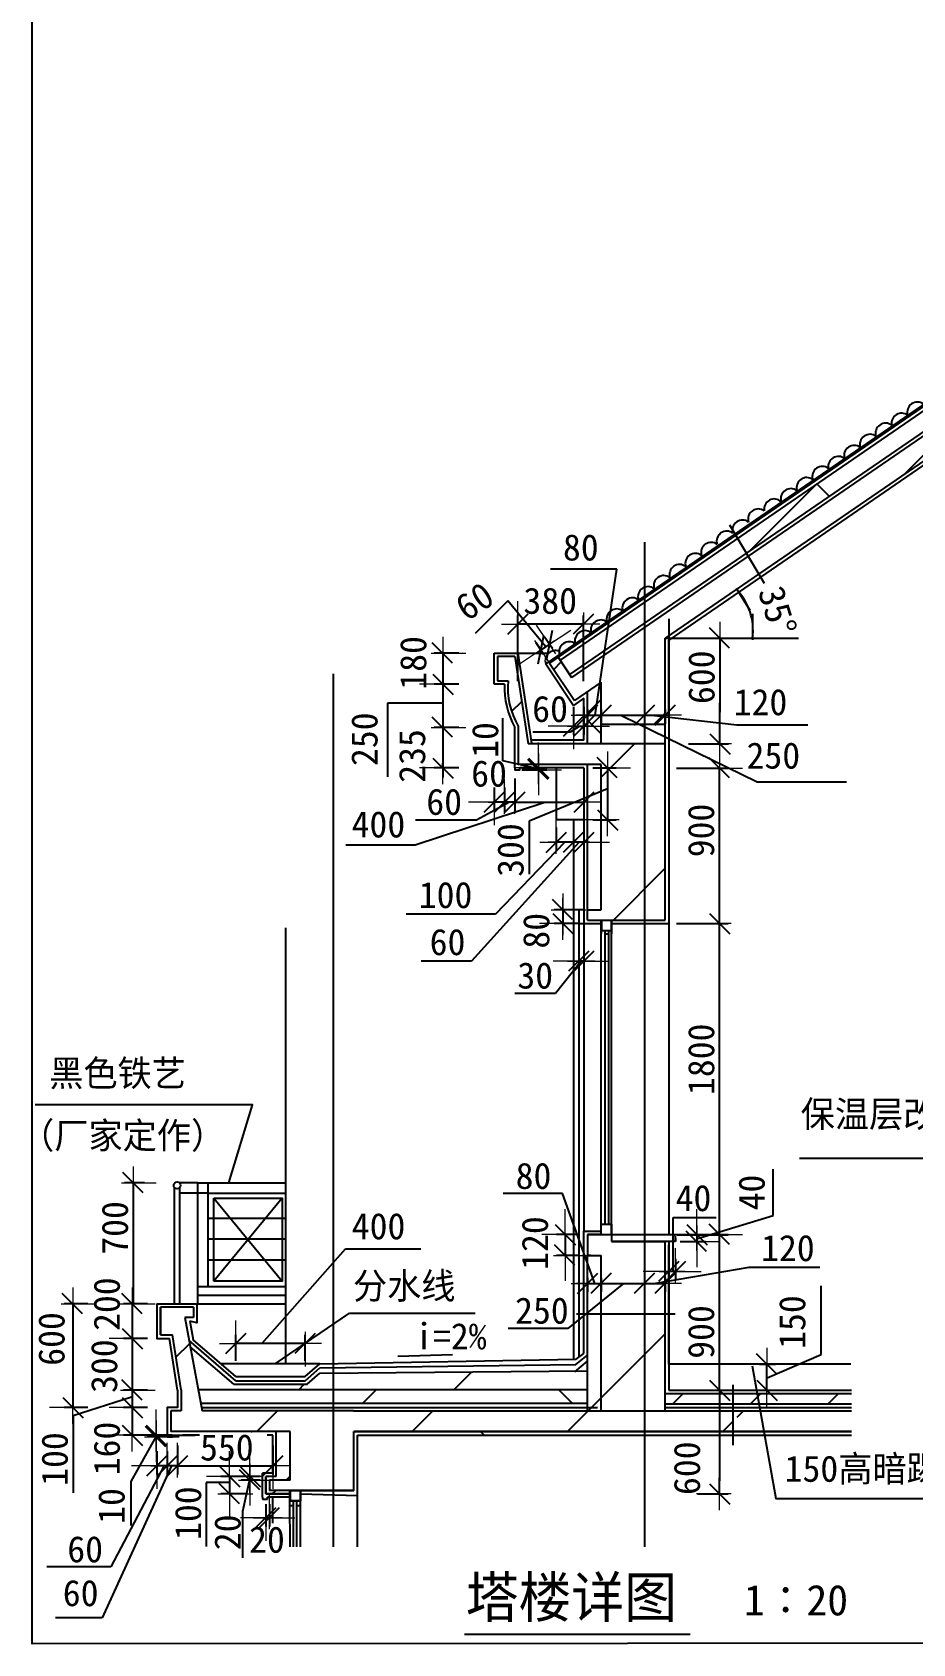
# Model space of a CAD drawing. Header units: metres. Extents: x -1843 to 8486, y -16140 to 2581.
# Drawn here: x -1843 to 3249, y -16140 to -6815 of the extents above; entities that cross this region are included whole.
import ezdxf

# ---------------------------------------------------------------- set-up
doc = ezdxf.new("R2010")
doc.units = ezdxf.units.M
for name, color, linetype in [('A-AXI', 3, 'Continuous'), ('BALCONY', 7, 'Continuous'), ('PUB_DIM', 3, 'Continuous'), ('PUB_TEXT', 7, 'Continuous'), ('S_DOTE', 7, 'Continuous'), ('WALL', 7, 'Continuous'), ('WQ', 7, 'Continuous')]:
    doc.layers.add(name, color=color, linetype=linetype)
pattern_1 = [(45, (0, 0), (-449.013, 449.013), [])]
pattern_2 = [(45, (0, 0), (-224.5064, 224.5064), [])]

# ---------------------------------------------------------------- blocks, each defined once
blk = doc.blocks.new('_DIMX')
at = {"lineweight": 15}
for p, q in [((471.73, 0), (-737.67, 0)), ((0, 334.82), (0, -668.19))]:
    blk.add_line(p, q, dxfattribs=at)
blk.add_lwpolyline([(-287.87, -285.12), (299.43, 300.79)])

msp = doc.modelspace()

# ---------------------------------------------------------------- hatches: boundary and pattern name
h = msp.add_hatch()
h.set_pattern_fill('ANSI38', scale=300)
h.paths.add_polyline_path([(3817.84, -8656.47), (2260.44, -9726.43), (2311.58, -9812.63), (3817.84, -8777.79), (4780.94, -9439.47), (4780.94, -9318.14)])
h.paths.add_polyline_path([(2286.59, -9829.79), (2235.21, -9743.76), (1697.84, -10112.95), (1697.84, -10234.28)])
h.paths.add_polyline_path([(1697.84, -10234.28), (1697.84, -10112.95), (1209.55, -10448.42), (1265.03, -10531.63)])
h = msp.add_hatch()
h.set_pattern_fill('AN33C', scale=200)
h.set_pattern_definition(pattern_1)
h.paths.add_polyline_path([(3817.84, -8802.06), (2321.8, -9829.87), (2383.17, -9933.3), (3817.84, -8947.65), (4780.94, -9609.32), (4780.94, -9463.73)])
h.paths.add_polyline_path([(2358.52, -9950.24), (2296.86, -9847), (1697.84, -10258.55), (1697.84, -10821.18), (1817.9, -10821.18), (1817.9, -10321.65)])
h.paths.add_polyline_path([(1697.84, -10258.55), (1276.12, -10548.27), (1198.46, -10431.78), (1149, -10465.76), (1293.23, -10682.11), (1447.9, -10575.85), (1447.9, -10821.18), (1697.84, -10821.18)])
h = msp.add_hatch()
h.set_pattern_fill('ANSI31', scale=1000)
h.paths.add_polyline_path([(3817.84, -8802.06), (2321.8, -9829.87), (2383.17, -9933.3), (3817.84, -8947.65), (4780.94, -9609.32), (4780.94, -9463.73)])
h.paths.add_polyline_path([(1697.84, -10258.55), (1276.12, -10548.27), (1198.46, -10431.78), (1149, -10465.76), (1293.23, -10682.11), (1447.9, -10575.85), (1447.9, -10821.18), (1697.84, -10821.18)])
h.paths.add_polyline_path([(1817.9, -10321.65), (2358.52, -9950.24), (2296.86, -9847), (1697.84, -10258.55), (1697.84, -10821.18), (1817.9, -10821.18)])
h = msp.add_hatch()
h.set_pattern_fill('AN33C', scale=200)
h.set_pattern_definition(pattern_1)
h.paths.add_polyline_path([(1697.84, -10932.18), (1024.94, -10932.18), (948.39, -10427.57), (847.9, -10427.57), (847.9, -10567.57), (909.55, -10567.57, 0.16), (967.9, -10829.93), (967.9, -11052.18), (1447.9, -11052.18), (1447.9, -11892.18), (1367.9, -11892.18), (1367.9, -11952.18), (1697.84, -11952.18)])
h.paths.add_polyline_path([(1817.9, -10932.18), (1697.84, -10932.18), (1697.84, -11952.18), (1817.9, -11952.18)])
h = msp.add_hatch()
h.set_pattern_fill('ANSI31', scale=1000)
h.paths.add_polyline_path([(1697.84, -11952.18), (1817.9, -11952.18), (1817.9, -10932.18), (1697.84, -10932.18)])
h.paths.add_polyline_path([(1697.84, -10932.18), (1024.94, -10932.18), (948.39, -10427.57), (847.9, -10427.57), (847.9, -10567.57), (909.55, -10567.57, 0.16), (967.9, -10829.93), (967.9, -11052.18), (1447.9, -11052.18), (1447.9, -11892.18), (1367.9, -11892.18), (1367.9, -11952.18), (1697.84, -11952.18)])
h = msp.add_hatch()
h.set_pattern_fill('ANSI38', scale=300)
h.paths.add_polyline_path([(1367.9, -10932.18), (1447.9, -10932.18), (1447.9, -10575.85), (1367.9, -10630.81)])
h = msp.add_hatch()
h.set_pattern_fill('ANSI31', scale=600)
h.paths.add_polyline_path([(1447.9, -10821.18), (1447.9, -10932.18), (1697.84, -10932.18), (1697.84, -10821.18)])
h.paths.add_polyline_path([(1697.84, -10821.18), (1697.84, -10932.18), (1817.9, -10932.18), (1817.9, -10821.18)])
h = msp.add_hatch()
h.set_pattern_fill('ANSI38', scale=300)
h.paths.add_polyline_path([(1367.9, -11892.18), (1447.9, -11892.18), (1447.9, -11052.18), (1367.9, -11052.18)])
h = msp.add_hatch()
h.set_pattern_fill('ANSI31', scale=600)
h.paths.add_polyline_path([(1697.84, -13812.18), (1507.9, -13812.18), (1507.9, -13772.18), (1367.9, -13772.18), (1367.9, -13892.18), (1387.9, -13892.18), (1447.9, -13892.18), (1447.9, -14199.73), (1652.24, -14199.73), (1697.84, -14168.4)])
h.paths.add_polyline_path([(1817.9, -13812.18), (1697.84, -13812.18), (1697.84, -14168.4), (1817.9, -14085.92)])
h.paths.add_polyline_path([(1817.9, -14199.73), (1697.84, -14199.73), (1697.84, -14233.07), (1817.9, -14233.07)])
h.paths.add_polyline_path([(1652.24, -14199.73), (1447.9, -14199.73), (1447.9, -14233.07), (1603.71, -14233.07)])
h.paths.add_polyline_path([(1817.9, -14085.92), (1697.84, -14168.4), (1697.84, -14199.73), (1817.9, -14199.73)])
h.paths.add_polyline_path([(1817.9, -14233.07), (1697.84, -14233.07), (1697.84, -14792.18), (1814.08, -14792.18), (1817.9, -14792.18)])
h.paths.add_polyline_path([(1697.84, -14233.07), (1603.71, -14233.07), (1447.9, -14340.12), (1447.9, -14792.18), (1697.84, -14792.18)])
h.paths.add_polyline_path([(1603.71, -14233.07), (1447.9, -14233.07), (1447.9, -14340.12)])
h = msp.add_hatch()
h.set_pattern_fill('AN33C', scale=100)
h.set_pattern_definition(pattern_2)
h.paths.add_polyline_path([(1697.84, -13772.18), (1507.9, -13772.18), (1507.9, -13812.18), (1697.84, -13812.18)])
h.paths.add_polyline_path([(1763.14, -13783.11, -0.03), (1763.89, -13772.18), (1697.84, -13772.18), (1697.84, -13812.18), (1768.61, -13812.18, -0.09)])
h.paths.add_polyline_path([(1877.9, -13792.18, 0.2), (1872.04, -13778.04, 0.2), (1857.89, -13772.18), (1857.9, -13772.18), (1763.89, -13772.18, 0.03), (1763.14, -13783.11, 0.09), (1768.61, -13812.18), (1877.9, -13812.18)])
h = msp.add_hatch()
h.set_pattern_fill('ANSI38', scale=300)
h.paths.add_polyline_path([(1447.9, -14340.12), (1387.9, -14381.34), (1367.9, -14397.83), (1367.9, -14792.18), (1447.9, -14792.18)])
h.paths.add_polyline_path([(1367.9, -14199.73), (1447.9, -14199.73), (1447.9, -13892.18), (1387.9, -13892.18), (1379.66, -13892.18), (1367.9, -13892.18)])
h.paths.add_polyline_path([(1447.9, -14233.07), (1447.9, -14199.73), (1367.9, -14199.73), (1367.9, -14233.07)])
h.paths.add_polyline_path([(1367.9, -14397.83), (1387.9, -14381.34), (1447.9, -14340.12), (1447.9, -14233.07), (1367.9, -14233.07)])
h = msp.add_hatch()
h.set_pattern_fill('AN33C', scale=200)
h.set_pattern_definition(pattern_1)
h.paths.add_polyline_path([(2894.34, -14792.18), (2233.78, -14792.18), (2233.78, -14912.18), (2894.34, -14912.18)])
h.paths.add_polyline_path([(1697.84, -14792.18), (17.84, -14792.18), (17.84, -14792.18), (14.08, -14792.18), (-102.16, -14792.18), (-102.16, -15252.18), (17.84, -15252.18), (17.84, -14912.18), (1697.84, -14912.18)])
h.paths.add_polyline_path([(2209.04, -14792.18), (1697.84, -14792.18), (1697.84, -14912.18), (2209.04, -14912.18)])
h.paths.add_polyline_path([(-102.16, -14792.18), (-860.9, -14792.18), (-959.89, -14252.66), (-910.9, -14252.66), (-910.9, -14192.66), (-1102.16, -14192.66), (-1102.16, -14352.66), (-1031.9, -14352.66), (-982.15, -14670.63), (-982.15, -14792.18), (-1042.16, -14792.18), (-1042.16, -14912.18), (-572.16, -14912.18), (-432.22, -14912.18), (-352.16, -14912.18), (-352.16, -15192.18), (-471.72, -15192.18), (-471.72, -15252.18), (-102.16, -15252.18)])
h = msp.add_hatch()
h.set_pattern_fill('ANSI31', scale=1000)
h.paths.add_polyline_path([(1697.84, -14792.18), (17.84, -14792.18), (17.84, -14792.18), (14.08, -14792.18), (-102.16, -14792.18), (-102.16, -15252.18), (17.84, -15252.18), (17.84, -14912.18), (1697.84, -14912.18)])
h.paths.add_polyline_path([(-102.16, -14792.18), (-860.9, -14792.18), (-959.89, -14252.66), (-910.9, -14252.66), (-910.9, -14192.66), (-1102.16, -14192.66), (-1102.16, -14352.66), (-1031.9, -14352.66), (-982.15, -14670.63), (-982.15, -14792.18), (-1042.16, -14792.18), (-1042.16, -14912.18), (-572.16, -14912.18), (-432.22, -14912.18), (-352.16, -14912.18), (-352.16, -15192.18), (-471.72, -15192.18), (-471.72, -15252.18), (-102.16, -15252.18)])
h = msp.add_hatch()
h.set_pattern_fill('AN32C', scale=200)
h.set_pattern_definition(pattern_1)
h.paths.add_polyline_path([(1367.9, -14670.3), (1367.9, -14561.29), (-102.16, -14573.83), (-102.16, -14670.5)])
h.paths.add_polyline_path([(-102.16, -14670.5), (-102.16, -14573.83), (-179.16, -14574.48), (-253.25, -14637.95), (-676.81, -14637.95), (-928.8, -14422.1), (-883.2, -14670.61)])
h = msp.add_hatch()
h.set_pattern_fill('ANSI38', scale=300)
h.paths.add_polyline_path([(1367.9, -14750.28), (1367.9, -14670.3), (-102.16, -14670.5), (-102.16, -14750.28)])
h.paths.add_polyline_path([(-102.16, -14750.28), (-102.16, -14670.5), (-883.2, -14670.61), (-868.59, -14750.28)])
h = msp.add_hatch()
h.set_pattern_fill('AN33C', scale=100)
h.set_pattern_definition(pattern_2)
h.paths.add_polyline_path([(2553.68, -14692.18), (1817.84, -14692.18), (1817.84, -14752.18), (2553.68, -14752.18)])
h.paths.add_polyline_path([(2578.42, -14692.18), (2553.68, -14692.18), (2553.68, -14752.18), (2578.42, -14752.18)])
h.paths.add_polyline_path([(2911.94, -14692.18), (2578.42, -14692.18), (2578.42, -14752.18), (2911.94, -14752.18)])
h = msp.add_hatch()
h.set_pattern_fill('ANSI31', scale=1000)
h.paths.add_polyline_path([(2209.04, -14792.18), (1697.84, -14792.18), (1697.84, -14912.18), (2209.04, -14912.18)])
h.paths.add_polyline_path([(2894.34, -14792.18), (2233.78, -14792.18), (2233.78, -14912.18), (2894.34, -14912.18)])
h = msp.add_hatch()
h.set_pattern_fill('ANSI38', scale=300)
h.paths.add_polyline_path([(-352.16, -14912.18), (-432.16, -14912.18), (-432.16, -15172.18), (-491.72, -15172.18), (-491.72, -15272.18), (-352.27, -15272.18), (-352.27, -15252.18), (-471.72, -15252.18), (-471.72, -15192.18), (-352.16, -15192.18)])

# ---------------------------------------------------------------- linework, layer by layer
for p, q in [((3817.84, -8620.07), (1126.62, -10469)), ((3817.84, -8656.47), (1209.55, -10448.42)), ((3817.84, -8802.06), (1276.12, -10548.27)), ((3817.84, -8947.65), (1817.9, -10321.65)), ((3817.84, -8971.91), (1837.9, -10332.18)), ((2188.97, -9666.33), (2389.76, -10002.56)), ((1537.79, -9921.52), (1154.12, -9921.52)), ((1411.68, -10765.95), (1537.79, -9921.52)), ((907.45, -10104.59), (717.8, -10294.08)), ((1126.13, -10369.49), (907.45, -10104.59)), ((1837.9, -10209.63), (1837.9, -13772.18)), ((1817.9, -10932.18), (1817.9, -10321.65)), ((1837.9, -10782.17), (1837.9, -10332.18)), ((1837.9, -10782.17), (1837.9, -10332.18)), ((1837.9, -10332.18), (1837.9, -10932.21)), ((827.9, -10587.57), (827.9, -10407.57)), ((827.9, -10407.57), (965.05, -10407.57)), ((847.9, -10427.57), (847.9, -10567.57)), ((948.39, -10427.57), (1024.94, -10932.18)), ((965.58, -10407.57), (1044.71, -10929.18)), ((1198.46, -10431.78), (1149, -10465.76)), ((1198.46, -10431.78), (1276.12, -10548.27)), ((1126.96, -10468.76), (1287.84, -10710.08)), ((1149, -10465.76), (1293.23, -10682.11)), ((887.9, -10587.57), (827.9, -10587.57)), ((847.9, -10567.57), (909.55, -10567.57)), ((1447.9, -10575.85), (1293.23, -10682.11)), ((1447.9, -10932.18), (1447.9, -10575.85)), ((534.37, -10697.74), (210.81, -10697.74)), ((210.81, -10697.74), (210.81, -11123.9)), ((1347.84, -10668.86), (1287.84, -10710.08)), ((1347.84, -10912.18), (1347.84, -10668.86)), ((1367.9, -10932.18), (1367.9, -10630.81)), ((878.73, -11031.24), (878.73, -10784.31)), ((1565.37, -10767.86), (2349.42, -11152.24)), ((1755.88, -10767.86), (2232.18, -10822.77)), ((947.9, -11072.18), (947.9, -10837.18)), ((967.9, -10829.93), (967.9, -11052.18)), ((1268.7, -10864.77), (1051.75, -10864.77)), ((1320.08, -10831.97), (1268.7, -10864.77)), ((1817.9, -10821.18), (1447.9, -10821.18)), ((2232.18, -10822.77), (2642.53, -10822.77)), ((1817.9, -10932.18), (1024.94, -10932.18)), ((1347.9, -10912.18), (1041.6, -10912.18)), ((1817.9, -11952.18), (1817.9, -10932.18)), ((1082.67, -11077.99), (878.73, -11031.24)), ((1447.9, -11052.18), (967.9, -11052.18)), ((1347.9, -11072.18), (977.9, -11072.18)), ((1187.9, -11072.18), (1187.9, -11372.18)), ((1347.9, -11072.18), (1347.9, -13752.18)), ((1367.9, -11952.18), (1367.9, -11052.18)), ((1447.9, -11892.18), (1447.9, -11052.18)), ((2349.42, -11152.24), (2866.02, -11152.24)), ((1121.66, -11271.07), (372.01, -11519.13)), ((917.46, -11269.88), (726.21, -11374.77)), ((1483.92, -11193.04), (1030.86, -11379.11)), ((726.21, -11374.77), (372.84, -11374.77)), ((1287.9, -11372.18), (1287.9, -14492.8)), ((1030.86, -11379.11), (1030.86, -11687.38)), ((372.01, -11519.13), (-28.63, -11519.13)), ((1319.14, -11503.09), (696.79, -12190.1)), ((1234.89, -11503.09), (837.18, -11918.55)), ((837.18, -11918.55), (319.02, -11918.55)), ((1317.9, -11892.18), (1317.9, -14481.93)), ((1367.9, -11892.18), (1447.9, -11892.18)), ((1367.9, -11952.18), (1817.9, -11952.18)), ((1447.9, -11952.18), (1447.9, -12032.18)), ((1447.9, -11952.18), (1447.9, -12032.18)), ((1447.9, -13712.18), (1447.9, -11952.18)), ((1448.95, -11952.18), (1448.95, -12012.18)), ((1448.95, -12012.18), (1508.95, -12012.18)), ((1448.95, -12012.18), (1508.95, -12012.18)), ((1448.95, -12012.18), (1508.95, -12012.18)), ((1468.95, -12012.18), (1468.95, -13712.18)), ((1488.95, -12012.18), (1488.95, -13712.18)), ((1507.9, -11952.18), (1507.9, -12032.18)), ((1507.9, -11952.18), (1507.9, -12032.18)), ((1507.9, -13712.18), (1507.9, -11952.18)), ((1508.95, -12012.18), (1508.95, -11952.18)), ((1508.95, -11972.18), (1837.9, -11972.18)), ((1511.31, -11949.48), (1511.31, -11949.48)), ((1511.31, -11949.48), (1511.31, -11949.48)), ((1468.95, -12032.18), (1488.95, -12032.18)), ((696.79, -12190.1), (405.99, -12190.1)), ((1330.91, -12189.91), (1183.36, -12376.58)), ((1183.36, -12376.58), (948.94, -12376.58)), ((4860.08, -13332.78), (2594.86, -13332.78)), ((2442.45, -13661.5), (2442.45, -13392.95)), ((1222.95, -13535.06), (880.21, -13535.06)), ((1411.05, -14054.64), (1222.95, -13535.06)), ((1864.08, -13985.79), (1864.08, -13672.62)), ((1864.08, -13672.62), (2111.95, -13672.62)), ((1999.45, -13795.77), (2442.45, -13661.5)), ((1347.84, -13752.18), (1447.9, -13752.18)), ((1347.84, -13872.18), (1347.84, -13752.18)), ((1367.9, -13772.18), (1857.9, -13772.18)), ((1447.9, -13772.18), (1367.9, -13772.18)), ((1367.9, -13772.18), (1367.9, -13892.18)), ((1447.9, -13772.18), (1447.9, -13712.18)), ((1447.9, -13772.18), (1447.9, -13712.18)), ((1447.9, -13712.18), (1507.9, -13712.18)), ((1447.9, -13712.18), (1507.9, -13712.18)), ((1447.9, -13772.18), (1447.9, -13712.18)), ((1447.9, -13712.18), (1507.9, -13712.18)), ((1507.9, -13772.18), (1507.9, -13712.18)), ((1507.9, -13772.18), (1507.9, -13712.18)), ((1507.9, -13712.18), (1507.9, -13772.18)), ((1507.9, -13772.18), (1507.9, -13812.18)), ((1877.9, -13792.18), (1877.9, -13812.18)), ((-512.29, -14400.19), (-31.13, -13853.61)), ((-31.13, -13853.61), (404.21, -13853.61)), ((1347.84, -13872.18), (1347.84, -13872.18)), ((1347.84, -14460.52), (1347.84, -13872.18)), ((1367.9, -13877.46), (1367.9, -13877.46)), ((1367.9, -13892.18), (1387.9, -13892.18)), ((1367.9, -14792.18), (1367.9, -13892.18)), ((1375.03, -13890.84), (1375.03, -13890.84)), ((1379.66, -13892.18), (1387.9, -13892.18)), ((1387.9, -13877.46), (1387.9, -13877.46)), ((1387.9, -13892.18), (1387.9, -13892.18)), ((1387.9, -13892.18), (1447.9, -13892.18)), ((1447.9, -14792.18), (1447.9, -13892.18)), ((1507.9, -13812.18), (1817.9, -13812.18)), ((1877.9, -13812.18), (1817.9, -13812.18)), ((1817.9, -14792.18), (1817.9, -13812.18)), ((1837.9, -13812.18), (1837.9, -14672.21)), ((1837.9, -14522.17), (1837.9, -13832.18)), ((1837.9, -14522.17), (1837.9, -13832.18)), ((1763.72, -14053.9), (2302.49, -13959.75)), ((2302.49, -13959.75), (2712.2, -13959.75)), ((1576.9, -14055.17), (1254.44, -14314.77)), ((2719.7, -14465.13), (2719.7, -14068.99)), ((-1122.16, -14172.66), (-890.9, -14172.66)), ((-1102.16, -14352.66), (-1102.16, -14192.66)), ((-1102.16, -14192.66), (-1102.16, -14352.66)), ((-959.89, -14252.66), (-860.9, -14792.18)), ((-910.9, -14252.66), (-959.89, -14252.66)), ((-910.9, -14192.66), (-910.9, -14252.66)), ((-7.92, -14226.13), (719.55, -14226.13)), ((1875.87, -14233.07), (1304.91, -14233.07)), ((-1102.16, -14352.66), (-1031.9, -14352.66)), ((-982.15, -14670.63), (-1031.9, -14352.66)), ((-932.27, -14272.66), (-912.01, -14381.38)), ((1254.44, -14314.77), (909.87, -14314.77)), ((-665.13, -14617.34), (-935.46, -14385.78)), ((-676.81, -14637.95), (-928.8, -14422.1)), ((-665.13, -14592.85), (-912.01, -14381.38)), ((-179.16, -14519.39), (-750.9, -14519.39)), ((-264.92, -14592.85), (-179.16, -14519.39)), ((-264.92, -14617.34), (-179.16, -14543.87)), ((-179.16, -14519.39), (1303.08, -14492.53)), ((-179.16, -14543.87), (1300.43, -14523.24)), ((1295.11, -14565.35), (1367.9, -14504.1)), ((1300.43, -14523.24), (1367.9, -14468.86)), ((1303.08, -14492.53), (1347.84, -14460.52)), ((2890.5, -14522.17), (1837.9, -14522.17)), ((2406.53, -14601.62), (2719.7, -14465.13)), ((-676.81, -14637.95), (-253.25, -14637.95)), ((-665.13, -14592.85), (-264.92, -14592.85)), ((-665.13, -14617.34), (-264.92, -14617.34)), ((-253.25, -14637.95), (-179.16, -14574.48)), ((-179.16, -14574.48), (1367.9, -14561.29)), ((-1269.18, -14712.54), (-1606.66, -14820.92)), ((-982.15, -14670.63), (-982.15, -14792.18)), ((1367.9, -14670.3), (-886.87, -14670.61)), ((1817.84, -14692.18), (2894.34, -14692.18)), ((1837.84, -14672.21), (2894.34, -14672.21)), ((2209.04, -14641.26), (2209.04, -14990.23)), ((-1606.66, -14820.92), (-1606.66, -15266.5)), ((-982.15, -14792.18), (-1042.16, -14792.18)), ((-1042.16, -14792.18), (-1042.16, -14912.18)), ((1367.9, -14750.28), (-868.59, -14750.28)), ((-864.57, -14772.18), (1426.38, -14772.18)), ((14.08, -14792.18), (-860.9, -14792.18)), ((14.08, -14792.18), (625.64, -14792.18)), ((17.84, -14792.18), (2894.34, -14792.18)), ((1817.84, -14752.18), (2894.34, -14752.18)), ((1817.84, -14772.18), (2894.34, -14772.18)), ((-572.16, -14912.18), (-1042.16, -14912.18)), ((-352.16, -14912.18), (-572.16, -14912.18)), ((-572.16, -14912.18), (-572.16, -14912.18)), ((-432.16, -15172.18), (-432.16, -14912.18)), ((-352.16, -15192.18), (-352.16, -14912.18)), ((2894.34, -14912.18), (17.84, -14912.18)), ((17.84, -15252.18), (17.84, -14912.18)), ((-1125.77, -14938.08), (-1272.43, -15200.29)), ((-1032.16, -14932.18), (-900.9, -14932.18)), ((-452.16, -14932.18), (-485.27, -14932.18)), ((-452.16, -15152.18), (-452.16, -14932.18)), ((37.84, -15272.18), (37.84, -14932.18)), ((37.84, -14932.18), (2894.34, -14932.18)), ((-1038.13, -15110.01), (-1439.07, -15988.61)), ((-1080.5, -15108.94), (-1387.84, -15694.32)), ((-584.79, -15180.81), (-627.44, -15374.95)), ((-452.16, -15152.18), (-511.72, -15152.18)), ((-511.72, -15292.18), (-511.72, -15152.18)), ((-432.16, -15172.18), (-491.72, -15172.18)), ((-491.72, -15272.18), (-491.72, -15172.18)), ((-432.16, -15172.18), (-491.72, -15172.18)), ((-491.72, -15172.18), (-491.72, -15272.18)), ((-471.72, -15192.18), (-471.72, -15192.18)), ((-352.16, -15192.18), (-471.72, -15192.18)), ((-471.72, -15192.18), (-471.72, -15252.18)), ((-1272.43, -15200.29), (-1272.43, -15455.35)), ((-703.27, -15206.06), (-837.54, -15206.06)), ((-837.54, -15206.06), (-837.54, -15576.99)), ((-511.72, -15292.18), (-511.72, -15302.18)), ((-352.16, -15272.18), (-491.72, -15272.18)), ((-491.72, -15272.18), (-352.16, -15272.18)), ((-352.16, -15292.18), (-481.72, -15292.18)), ((-481.72, -15302.18), (-481.72, -15292.18)), ((17.84, -15252.18), (-471.72, -15252.18)), ((-452.16, -15442.37), (-452.16, -15292.18)), ((-352.27, -15312.18), (-352.27, -15252.18)), ((-352.27, -15312.18), (-352.27, -15252.18)), ((-292.27, -15252.18), (-352.27, -15252.18)), ((-352.27, -15252.18), (-352.27, -15312.18)), ((-352.16, -15252.18), (-352.16, -15312.18)), ((-352.16, -15252.18), (-352.16, -15312.18)), ((-292.27, -15252.18), (-292.27, -15312.18)), ((-292.27, -15252.18), (-292.27, -15312.18)), ((-292.27, -15312.18), (-292.27, -15252.18)), ((-292.16, -15252.18), (-292.16, -15312.18)), ((-292.16, -15312.18), (-292.16, -15252.18)), ((-292.16, -15272.18), (37.84, -15282.18)), ((37.84, -15578.34), (37.84, -15272.18)), ((-627.44, -15374.95), (-627.44, -15641.7)), ((-511.72, -15302.18), (-481.72, -15302.18)), ((-352.22, -15578.34), (-352.27, -15312.18)), ((-292.27, -15312.18), (-352.27, -15312.18)), ((-292.27, -15312.18), (-352.27, -15312.18)), ((-352.27, -15312.18), (-292.27, -15312.18)), ((-332.27, -15342.18), (-352.27, -15342.18)), ((-332.27, -15342.18), (-352.27, -15342.18)), ((-352.16, -15312.18), (-292.16, -15312.18)), ((-352.16, -15312.18), (-292.16, -15312.18)), ((-332.27, -15578.34), (-332.27, -15312.18)), ((-312.27, -15578.34), (-312.27, -15312.18)), ((-292.27, -15342.18), (-312.27, -15342.18)), ((-292.27, -15342.18), (-312.27, -15342.18)), ((-292.27, -15578.34), (-292.27, -15312.18)), ((-1387.84, -15694.32), (-1759.21, -15694.32)), ((-1439.07, -15988.61), (-1707.99, -15988.61))]:
    msp.add_line(p, q)
msp.add_lwpolyline([(-1842.97, 2580.67), (8486.2, 2580.67), (8486.2, -16133.98), (-1842.97, -16139.63)], close=True)
for points in [[(3817.84, -8632.2), (1198.46, -10431.78)], [(3817.84, -8777.79), (1265.03, -10531.63)], [(2228.64, -10031.32), (2307.62, -10158.79)], [(2324.27, -10330.37), (2324.27, -10180.42)], [(1817.9, -10321.65), (2587.81, -10321.65)], [(965.05, -10407.57), (1143.97, -10407.57)], [(1167.84, -10812.17), (1167.84, -10812.17)], [(947.9, -11072.18), (947.9, -11082.18), (977.9, -11082.18), (977.9, -11072.18)], [(1347.9, -11372.18), (1187.9, -11372.18)], [(1347.9, -11892.18), (1317.9, -11892.18)], [(-376.9, -14522.11), (-376.9, -11997.52)], [(1317.9, -11972.18), (1347.9, -11972.18)], [(1347.9, -11972.18), (1448.95, -11972.18)], [(1367.9, -11952.18), (1817.9, -11952.18)], [(-705.08, -13472.18), (-569.46, -13022.06), (-1825.71, -13022.06)], [(-1020.06, -14172.66), (-1020.06, -13500.89)], [(-885.9, -13472.18), (-993.02, -13472.18)], [(-990.06, -14172.66), (-990.06, -13500.89)], [(-885.9, -14172.18), (-885.9, -13472.18)], [(-885.9, -13472.18), (-825.9, -13472.18)], [(-825.9, -13472.18), (-376.9, -13472.18)], [(-825.9, -14072.18), (-825.9, -13472.18)], [(-825.9, -13532.18), (-990.06, -13532.18)], [(-825.9, -13532.18), (-376.9, -13532.18)], [(1387.9, -13892.18), (1367.9, -13892.18)], [(-885.9, -14072.18), (-376.9, -14072.18)], [(-1122.16, -14172.66), (-1122.16, -14372.66), (-1049.18, -14372.66)], [(-890.9, -14172.66), (-890.9, -14282.66), (-932.27, -14272.66)], [(-885.9, -14122.18), (-376.9, -14122.18)], [(-885.9, -14172.18), (-376.9, -14172.18)], [(-438.94, -14519.39), (-7.92, -14226.13)], [(-1002.15, -14672.18), (-1049.18, -14372.66)], [(2320.43, -14531.14), (2456.95, -15299.19), (4075.5, -15299.19)], [(-1002.15, -14672.18), (-1002.15, -14772.18), (-1062.16, -14772.18)], [(-1002.15, -14772.18), (-1062.16, -14772.18), (-1062.16, -14932.18)], [(-107.17, -14792.18), (-860.9, -14792.18)], [(-575.92, -14912.18), (-572.16, -14912.18)], [(-432.22, -14912.18), (-432.22, -14912.18)], [(753.1, -14915.45), (770.78, -14933.13)], [(-1062.16, -14932.18), (-1062.16, -14942.18), (-1032.16, -14942.18), (-1032.16, -14932.18)], [(-875.46, -14932.18), (-972.16, -14932.18)], [(-352.16, -15192.18), (-352.16, -15172.18)], [(657.82, -16084.84), (1961.26, -16084.84)]]:
    msp.add_lwpolyline(points)
for points in [[(3220.68, -9031.51, 0.69), (3127.57, -9088.75)], [(3311.11, -8966.81, 0.73), (3219.86, -9030.89)], [(3127.86, -9089.02, 0.73), (3036.6, -9153.11)], [(2945.99, -9217.66, 0.73), (2854.73, -9281.74)], [(3037.24, -9153.58, 0.73), (2945.99, -9217.66)], [(2854.73, -9281.74, 0.69), (2761.63, -9338.99)], [(2671.29, -9403.81, 0.73), (2580.04, -9467.89)], [(2761.91, -9339.26, 0.73), (2670.66, -9403.34)], [(2580.04, -9467.89, 0.73), (2488.79, -9531.98)], [(2390.92, -9585.16, 0.73), (2299.67, -9649.24)], [(2488.79, -9531.98, 0.73), (2390.64, -9584.89)], [(2300.31, -9649.72, 0.73), (2209.05, -9713.8)], [(2118.75, -9778.58, 0.73), (2027.5, -9842.67)], [(2209.05, -9713.8, 0.73), (2117.8, -9777.88)], [(2027.5, -9842.67, 0.73), (1936.25, -9906.75)], [(1845, -9970.83, 0.73), (1753.75, -10034.91)], [(1936.25, -9906.75, 0.73), (1845, -9970.83)], [(1753.75, -10034.91, 0.73), (1662.5, -10098.99)], [(1572.2, -10163.78, 0.73), (1480.95, -10227.86)], [(1663.45, -10099.7, 0.73), (1572.2, -10163.78)], [(1480.95, -10227.86, 0.73), (1389.69, -10291.94)], [(1297.8, -10353.69, 0.73), (1206.55, -10417.77)], [(1389.05, -10289.61, 0.73), (1297.8, -10353.69)], [(1204.01, -10396.75, 0.63), (1126.96, -10468.76)]]:
    msp.add_lwpolyline(points, format="xyb")
msp.add_circle((-1005.06, -13487.66), 20)
for centre, radius, start, end in [((1373.52, -10602.85), 485.86, 178.2, 208.83), ((1343.36, -10608.76), 435.76, 174.58, 210.5), ((1857.9, -13792.18), 20, 0, 90)]:
    msp.add_arc(centre, radius, start, end)
at = {"layer": 'A-AXI'}
for p, q in [((1367.9, -10734.09), (1367.9, -10816.7)), ((1368.1, -10766.7), (1447.7, -10766.7)), ((1447.9, -10734.09), (1447.9, -10816.7)), ((1447.9, -10734.09), (1447.9, -10816.7)), ((1448.1, -10766.7), (1697.64, -10766.7)), ((1697.84, -10734.09), (1697.84, -10816.7)), ((1697.84, -10734.09), (1697.84, -10816.7)), ((1698.04, -10766.7), (1817.7, -10766.7)), ((1817.9, -10734.09), (1817.9, -10816.7)), ((1883.65, -11072.58), (2181.67, -11072.58)), ((2131.67, -11972.38), (2131.67, -11072.78)), ((1883.65, -11972.58), (2181.67, -11972.58)), ((1894.68, -11972.37), (2181.67, -11972.37)), ((2131.67, -13772.38), (2131.67, -11972.57)), ((1883.65, -13772.58), (2181.67, -13772.58)), ((2004.3, -13772.18), (2181.67, -13772.18)), ((2131.67, -14671.98), (2131.67, -13772.38)), ((1367.9, -14021.53), (1367.9, -14104.14)), ((1368.1, -14054.14), (1447.7, -14054.14)), ((1447.9, -14021.53), (1447.9, -14104.14)), ((1447.9, -14021.53), (1447.9, -14104.14)), ((1448.1, -14054.14), (1697.64, -14054.14)), ((1697.84, -14021.53), (1697.84, -14104.14)), ((1697.84, -14021.53), (1697.84, -14104.14)), ((1698.04, -14054.14), (1817.7, -14054.14)), ((1817.9, -14021.53), (1817.9, -14104.14)), ((2004.3, -14672.18), (2181.67, -14672.18)), ((2004.3, -14672.18), (2181.67, -14672.18)), ((2131.67, -14672.38), (2131.67, -15196.43)), ((2131.67, -15271.98), (2131.67, -15178.86)), ((2004.3, -15272.18), (2181.67, -15272.18))]:
    msp.add_line(p, q, dxfattribs=at)
at = {"layer": 'BALCONY'}
for p, q in [((-396.9, -13562.18), (-793.59, -14042.18)), ((-793.59, -14042.18), (-793.59, -13562.18)), ((-793.59, -13562.18), (-396.9, -14042.18))]:
    msp.add_line(p, q, dxfattribs=at)
for points in [[(-793.59, -13562.18), (-396.9, -13562.18), (-396.9, -14042.18), (-793.59, -14042.18)], [(-825.9, -13677.18), (-376.9, -13677.18)], [(-825.9, -13797.18), (-376.9, -13797.18)], [(-825.9, -13917.18), (-376.9, -13917.18)]]:
    msp.add_lwpolyline(points, dxfattribs=at)
at = {"layer": 'PUB_DIM'}
for p, q in [((966.02, -10569.51), (966.02, -10189.73)), ((1345.36, -10239.73), (966.22, -10239.73)), ((1345.56, -10569.51), (1345.56, -10189.73)), ((1115.25, -10415.14), (1070.6, -10348.17)), ((1165.17, -10381.85), (1120.53, -10314.88)), ((1952.24, -10321.65), (2183.29, -10321.65)), ((2133.29, -10321.85), (2133.29, -10750.06)), ((623.43, -10407.57), (480.69, -10407.57)), ((530.69, -10407.77), (530.69, -10587.37)), ((1098.17, -10389.88), (1098, -10389.99)), ((1148.26, -10356.49), (1098.34, -10389.77)), ((1148.43, -10356.38), (1148.59, -10356.26)), ((623.43, -10587.57), (480.69, -10587.57)), ((623.43, -10587.57), (480.69, -10587.57)), ((530.69, -10587.77), (530.69, -11128.14)), ((1287.9, -10718.85), (1287.9, -10880.36)), ((1347.9, -10718.85), (1347.9, -10880.36)), ((2133.29, -10931.98), (2133.29, -10695.29)), ((623.43, -10837.18), (480.69, -10837.18)), ((623.43, -10837.18), (480.69, -10837.18)), ((530.69, -10837.38), (530.69, -10860.55)), ((1287.7, -10830.36), (1287.5, -10830.36)), ((1287.9, -10830.36), (1347.9, -10830.36)), ((1348.1, -10830.36), (1348.3, -10830.36)), ((1952.24, -10932.18), (2183.29, -10932.18)), ((623.43, -11072.18), (480.69, -11072.18)), ((530.69, -11071.98), (530.69, -11045.06)), ((989.01, -11072.18), (1134, -11072.18)), ((989.01, -11082.18), (1134, -11082.18)), ((1084, -11071.98), (1084, -11071.78)), ((1084, -11072.18), (1084, -11082.18)), ((1084, -11082.38), (1084, -11082.58)), ((1398.39, -11072.18), (1533.71, -11072.18)), ((1483.71, -11072.38), (1483.71, -11371.98)), ((827.9, -11184.79), (827.9, -11320.12)), ((887.9, -11184.79), (887.9, -11320.12)), ((887.9, -11184.79), (887.9, -11320.12)), ((947.9, -11132.18), (947.9, -11320.12)), ((947.9, -11184.79), (947.9, -11320.12)), ((1347.9, -11132.18), (1347.9, -11320.12)), ((827.7, -11270.12), (827.5, -11270.12)), ((887.9, -11270.12), (827.9, -11270.12)), ((887.7, -11270.12), (887.5, -11270.12)), ((947.9, -11270.12), (887.9, -11270.12)), ((888.1, -11270.12), (888.3, -11270.12)), ((948.1, -11270.12), (1347.7, -11270.12)), ((948.1, -11270.12), (948.3, -11270.12)), ((1398.39, -11372.18), (1533.71, -11372.18)), ((1187.89, -11416.89), (1187.89, -11552.21)), ((1287.89, -11416.89), (1287.89, -11552.21)), ((1287.89, -11416.89), (1287.89, -11552.21)), ((1347.9, -11416.89), (1347.9, -11552.21)), ((1287.69, -11502.21), (1188.09, -11502.21)), ((1287.69, -11502.21), (1287.49, -11502.21)), ((1347.9, -11502.21), (1287.89, -11502.21)), ((1348.1, -11502.21), (1348.3, -11502.21)), ((1317.9, -11892.18), (1175.15, -11892.18)), ((1225.15, -11892.38), (1225.15, -11971.98)), ((1317.9, -11972.18), (1175.15, -11972.18)), ((1317.9, -12104.15), (1317.9, -12239.47)), ((1347.9, -12104.15), (1347.9, -12239.47)), ((1317.7, -12189.47), (1317.5, -12189.47)), ((1347.9, -12189.47), (1317.9, -12189.47)), ((1348.1, -12189.47), (1348.3, -12189.47)), ((-1194.1, -13472.66), (-1309.11, -13472.66)), ((-1259.11, -13472.86), (-1259.11, -14172.46)), ((1313.69, -13772.18), (1188.27, -13772.18)), ((1238.27, -13771.98), (1238.27, -13771.78)), ((1238.27, -13772.18), (1238.27, -13892.18)), ((1903.41, -13772.17), (2049.81, -13772.17)), ((1999.81, -13771.97), (1999.81, -13771.77)), ((1999.81, -13772.17), (1999.81, -13812.17)), ((1313.69, -13892.18), (1188.27, -13892.18)), ((1238.27, -13892.38), (1238.27, -13892.58)), ((1903.41, -13812.17), (2049.81, -13812.17)), ((1999.81, -13812.37), (1999.81, -13812.57)), ((1837.7, -13985.1), (1837.5, -13985.1)), ((1837.9, -13912.66), (1837.9, -14035.1)), ((1877.9, -13985.1), (1837.9, -13985.1)), ((1877.9, -13912.66), (1877.9, -14035.1)), ((1878.1, -13985.1), (1878.3, -13985.1)), ((-1520.7, -14172.66), (-1658.91, -14172.66)), ((-1608.91, -14172.86), (-1608.91, -14771.98)), ((-1176.9, -14172.66), (-1315.11, -14172.66)), ((-1194.1, -14172.66), (-1309.11, -14172.66)), ((-1265.11, -14172.86), (-1265.11, -14372.46)), ((-665.13, -14503.19), (-665.13, -14352.07)), ((-264.92, -14503.19), (-264.92, -14352.07)), ((-1176.9, -14372.66), (-1315.11, -14372.66)), ((-1176.9, -14372.66), (-1315.11, -14372.66)), ((-1265.11, -14372.86), (-1265.11, -14671.98)), ((-265.12, -14402.07), (-664.93, -14402.07)), ((2363.95, -14522.18), (2455.39, -14522.18)), ((2405.39, -14671.98), (2405.39, -14522.38)), ((-1176.9, -14672.18), (-1315.11, -14672.18)), ((-1176.9, -14672.18), (-1315.11, -14672.18)), ((-1265.11, -14672.38), (-1265.11, -14771.98)), ((2363.95, -14672.18), (2455.39, -14672.18)), ((-1520.7, -14772.18), (-1658.91, -14772.18)), ((-1176.9, -14772.18), (-1315.11, -14772.18)), ((-1176.9, -14772.18), (-1315.11, -14772.18)), ((-1265.11, -14772.38), (-1265.11, -14931.98)), ((-1176.9, -14932.18), (-1315.11, -14932.18)), ((-1033.01, -14932.18), (-1177, -14932.18)), ((-1033.01, -14942.18), (-1177, -14942.18)), ((-1127, -14931.98), (-1127, -14931.78)), ((-1127, -14932.18), (-1127, -14942.18)), ((-1127, -14942.38), (-1127, -14942.58)), ((-1002.15, -14992.18), (-1002.15, -15160.12)), ((-452.15, -14992.18), (-452.15, -15160.12)), ((-1122.16, -15024.79), (-1122.16, -15160.12)), ((-1062.16, -15024.79), (-1062.16, -15160.12)), ((-1062.16, -15024.79), (-1062.16, -15160.12)), ((-1002.15, -15024.79), (-1002.15, -15160.12)), ((-1122.36, -15110.12), (-1122.56, -15110.12)), ((-1062.16, -15110.12), (-1122.16, -15110.12)), ((-1062.36, -15110.12), (-1062.56, -15110.12)), ((-1002.15, -15110.12), (-1062.16, -15110.12)), ((-1061.96, -15110.12), (-1061.76, -15110.12)), ((-1001.95, -15110.12), (-1001.75, -15110.12)), ((-1001.95, -15110.12), (-452.35, -15110.12)), ((-606.17, -15172.18), (-751.79, -15172.18)), ((-701.79, -15171.98), (-701.79, -15171.78)), ((-701.79, -15172.18), (-701.79, -15272.18)), ((-524.04, -15172.18), (-633.84, -15172.18)), ((-524.04, -15192.18), (-633.84, -15192.18)), ((-583.84, -15171.98), (-583.84, -15171.78)), ((-583.84, -15172.18), (-583.84, -15192.18)), ((-583.84, -15192.38), (-583.84, -15192.58)), ((-606.17, -15272.18), (-751.79, -15272.18)), ((-701.79, -15272.38), (-701.79, -15272.58)), ((-491.72, -15332.18), (-491.72, -15460.46)), ((-471.72, -15332.18), (-471.72, -15460.46)), ((-491.92, -15410.46), (-492.12, -15410.46)), ((-471.72, -15410.46), (-491.72, -15410.46)), ((-471.52, -15410.46), (-471.32, -15410.46))]:
    msp.add_line(p, q, dxfattribs=at)
msp.add_lwpolyline([(271.55, -14474.64), (586.78, -14466.29)], dxfattribs=at)
msp.add_arc((1977.85, -10278.46), 347.91, 352.9, 43.6, dxfattribs=at)
at = {"layer": 'S_DOTE'}
for p, q in [((1697.84, -9765.26), (1697.84, -15578.34)), ((-102.16, -10528.03), (-102.16, -15578.34))]:
    msp.add_line(p, q, dxfattribs=at)
at = {"layer": 'WALL'}
for p, q in [((948.39, -10427.57), (847.9, -10427.57)), ((-910.9, -14192.66), (-1102.16, -14192.66))]:
    msp.add_line(p, q, dxfattribs=at)
at = {"layer": 'WQ'}
for p, q in [((1367.9, -13772.18), (1857.9, -13772.18)), ((1877.9, -13812.18), (1877.9, -13792.18)), ((1877.9, -13792.18), (1877.9, -13812.18)), ((1877.9, -13812.18), (1507.9, -13812.18)), ((-572.16, -14912.18), (-704.36, -14912.18)), ((-572.16, -14912.18), (-572.16, -14912.18)), ((-432.22, -14912.18), (-572.16, -14912.18)), ((17.84, -14912.18), (2894.34, -14912.18)), ((-412.16, -15212.18), (-412.16, -15212.18)), ((-352.16, -15252.18), (17.84, -15252.18))]:
    msp.add_line(p, q, dxfattribs=at)
for start, end in [(0, 90), (45, 90), (360, 45)]:
    msp.add_arc((1857.9, -13792.18), 20, start, end, dxfattribs=at)

# ---------------------------------------------------------------- block references
at = {"layer": 'A-AXI', "xscale": 0.2, "yscale": 0.2, "zscale": 0.2}
for p, rotation in [((1367.9, -10766.7), 180), ((1697.84, -10766.7), 180), ((2131.67, -11072.58), 90), ((2131.67, -11972.58), 270), ((2131.67, -13772.18), 90), ((1367.9, -14054.14), 180), ((2131.67, -14672.18), 270), ((2131.67, -15272.18), 270)]:
    msp.add_blockref('_DIMX', p, dxfattribs=dict(at, rotation=rotation))
for p in [(1447.9, -10766.7), (1817.9, -10766.7), (1447.9, -14054.14), (1697.84, -14054.14), (1817.9, -14054.14)]:
    msp.add_blockref('_DIMX', p, dxfattribs=at)
at = {"layer": 'PUB_DIM', "xscale": 0.2, "yscale": 0.2, "zscale": 0.2}
for p, rotation in [((966.02, -10239.73), 180), ((1148.26, -10356.49), 213.69), ((2133.29, -10321.65), 90), ((530.69, -10407.57), 90), ((1098.34, -10389.77), 33.69), ((530.69, -10587.57), 270), ((1347.9, -10830.36), 180), ((530.69, -10837.18), 90), ((2133.29, -10932.18), 270), ((530.69, -11072.18), 270), ((1084, -11072.18), 270), ((1084, -11082.18), 90), ((1483.71, -11072.18), 90), ((887.9, -11270.12), 180), ((947.9, -11270.12), 180), ((827.9, -11270.12), 360), ((1483.71, -11372.18), 270), ((1187.89, -11502.21), 180), ((1347.9, -11502.21), 180), ((1287.89, -11502.21), 360), ((1225.15, -11972.18), 270), ((1225.15, -11892.18), 90), ((1347.9, -12189.47), 180), ((1317.9, -12189.47), 360), ((-1259.11, -13472.66), 90), ((1238.27, -13772.18), 270), ((1999.81, -13772.17), 270), ((1238.27, -13892.18), 90), ((1999.81, -13812.17), 90), ((1877.9, -13985.1), 180), ((1837.9, -13985.1), 360), ((-1608.91, -14172.66), 90), ((-1265.11, -14172.66), 90), ((-1265.11, -14372.66), 270), ((-665.13, -14402.07), 180), ((2405.39, -14522.18), 90), ((2405.39, -14672.18), 270), ((-1608.91, -14772.18), 270), ((-1265.11, -14772.18), 270), ((-1265.11, -14672.18), 90), ((-1265.11, -14932.18), 270), ((-1127, -14932.18), 270), ((-1127, -14942.18), 90), ((-1062.16, -15110.12), 180), ((-1002.15, -15110.12), 180), ((-1122.16, -15110.12), 360), ((-701.79, -15172.18), 270), ((-583.84, -15172.18), 270), ((-583.84, -15192.18), 90), ((-701.79, -15272.18), 90), ((-471.72, -15410.46), 180)]:
    msp.add_blockref('_DIMX', p, dxfattribs=dict(at, rotation=rotation))
for p in [(1345.56, -10239.73), (1287.9, -10830.36), (1347.9, -11270.12), (-264.92, -14402.07), (-452.15, -15110.12), (-491.72, -15410.46)]:
    msp.add_blockref('_DIMX', p, dxfattribs=at)

# ---------------------------------------------------------------- texts
for s, height, p in [('80', 152, (1226.26, -9871.83)), ('380', 152, (997.73, -10180.37)), ('120', 152, (2213.69, -10766.98)), ('60', 152, (1048.55, -10806.29)), ('250', 152, (2287.95, -11076.08)), ('400', 152, (3.91, -11474.18)), ('保温层改为100厚苯板', 152, (2601.33, -13150.27)), ('80', 152, (952.71, -13508.08)), ('400', 152, (4.83, -13799.39)), ('120', 152, (2372.17, -13925.68)), ('分水线', 152, (11.8, -14144.73)), ('250', 152, (949.53, -14287.49)), ('i=2%', 152, (371.2, -14436.11)), ('550', 152, (-872.56, -15079.25)), ('150高暗踢脚线', 152, (2508.28, -15202.38)), ('20', 152, (-588.93, -15612.84)), ('1∶20', 177, (2273.43, -15975.41))]:
    msp.add_text(s, height=height).set_placement(p)
for s, rotation, p in [('60', 33.69, (670.53, -10227.29)), ('35°', 287.24, (2353.11, -10049.66)), ('180', 90, (436.01, -10619.22)), ('600', 90, (2103.12, -10702.36)), ('250', 90, (153.89, -11061.07)), ('235', 90, (429.63, -11157.77)), ('10', 90, (851.91, -11013.93)), ('60', 360, (695.74, -11180.14)), ('60', 360, (435.99, -11343.7)), ('900', 90, (2100.63, -11588.99)), ('300', 90, (998.96, -11702.13)), ('100', 360, (392.29, -11882.95)), ('80', 90, (1147.31, -12117.52)), ('60', 360, (455.46, -12155.07)), ('30', 360, (962.46, -12348.7)), ('1800', 90, (2101.32, -12964.56)), ('40', 360, (1877.91, -13636.39)), ('40', 90, (2393.26, -13631.99)), ('700', 90, (-1289.45, -13888.73)), ('120', 90, (1139.71, -13976.15)), ('200', 90, (-1336.44, -14329.68)), ('150', 90, (2627.98, -14433.32)), ('600', 90, (-1656.14, -14531.17)), ('900', 90, (2100.63, -14490.75)), ('300', 90, (-1351.51, -14688.25)), ('160', 90, (-1336.44, -15164.89)), ('100', 90, (-1637.76, -15225.83)), ('600', 90, (2019.04, -15279.01)), ('10', 90, (-1308.91, -15445.62)), ('100', 90, (-866.18, -15538.92)), ('20', 90, (-638.02, -15598.25)), ('60', 360, (-1640.27, -15668.49)), ('60', 360, (-1666.4, -15922.05))]:
    msp.add_text(s, height=152, rotation=rotation).set_placement(p)
at = {"layer": 'A-AXI'}
for s, p in [('黑色铁艺', (-1744.62, -12914.01)), ('（厂家定作）', (-1913, -13274.46))]:
    msp.add_text(s, height=152, dxfattribs=at).set_placement(p)
at = {"layer": 'PUB_TEXT'}
msp.add_text('塔楼详图   ', height=234.8, dxfattribs=at).set_placement((664.39, -15987.52))

doc.saveas('drawing.dxf')
